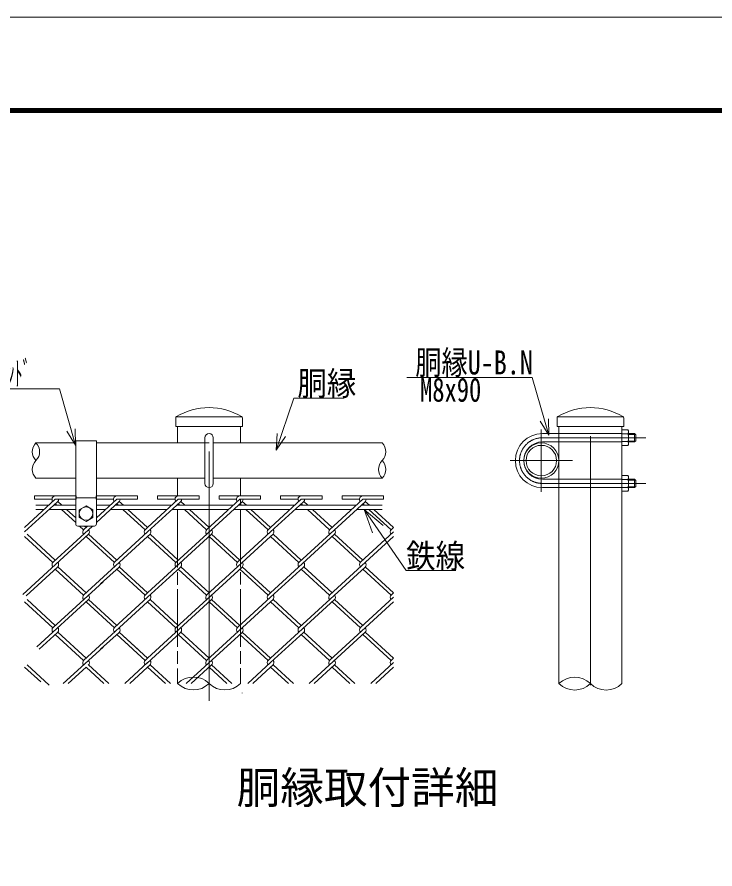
# Model space of a CAD drawing. Units: millimetres, scale not verified. Extents: x -5699 to 5699, y -3329 to 3329.
# Drawn here: x -658 to 1022, y 559 to 2611 of the extents above; entities that cross this region are included whole.
import ezdxf
from ezdxf.enums import TextEntityAlignment as Align

# ---------------------------------------------------------------- set-up
doc = ezdxf.new("R2010")
doc.units = ezdxf.units.MM
doc.header["$LTSCALE"] = 20
doc.linetypes.add('USER1', pattern=[50.5, 30, -9, 2.5, -9])
doc.linetypes.add('USER2', pattern=[12.6, 8.4, -4.2])
doc.layers.add('0-0_24', color=7, linetype='Continuous')
for name, color, linetype, lineweight in [('0-1_3', 3, 'Continuous', 13), ('0-2_26', 2, 'USER1', 13), ('0-3_1', 1, 'Continuous', 9), ('0-4_27', 7, 'Continuous', 13), ('0-5_28', 7, 'Continuous', 13), ('0-6_23', 2, 'Continuous', 9), ('0-8_13', 216, 'USER1', 13), ('0-9_11', 59, 'Continuous', 9)]:
    doc.layers.add(name, color=color, linetype=linetype, lineweight=lineweight)
doc.styles.add('ＭＳ ゴシック', font='')
doc.styles.get('ＭＳ ゴシック').set_extended_font_data('MS Gothic')

msp = doc.modelspace()

# ---------------------------------------------------------------- linework, layer by layer
at = {"layer": '0-1_3'}
for p, q in [((606.35, 1607.59), (646.35, 1607.59)), ((797.6, 1616.34), (812.1, 1616.34)), ((797.6, 1616.34), (797.6, 1578.84)), ((812.1, 1606.97), (797.6, 1606.97)), ((813.85, 1612.4), (813.85, 1583.48)), ((813.85, 1607.59), (828.35, 1607.59)), ((813.85, 1605.84), (830.1, 1605.84)), ((831.35, 1604.59), (831.35, 1590.59)), ((-466.83, 1590.09), (-516.83, 1590.09)), ((-516.83, 1590.09), (-516.83, 1390.09)), ((-466.83, 1590.09), (-466.83, 1390.09)), ((-205.79, 1487.59), (-205.79, 1597.59)), ((-185.79, 1487.59), (-185.79, 1597.59)), ((606.35, 1587.59), (646.35, 1587.59)), ((812.1, 1588.22), (797.6, 1588.22)), ((813.85, 1589.34), (830.1, 1589.34)), ((813.85, 1587.59), (828.35, 1587.59)), ((828.35, 1587.59), (831.35, 1590.59)), ((797.6, 1578.84), (812.1, 1578.84)), ((606.35, 1497.59), (646.35, 1497.59)), ((813.85, 1472.79), (813.85, 1501.71)), ((813.85, 1497.59), (828.35, 1497.59)), ((831.35, 1494.59), (828.35, 1497.59)), ((828.35, 1497.59), (828.35, 1477.59)), ((606.35, 1477.59), (646.35, 1477.59)), ((812.1, 1496.97), (797.6, 1496.97)), ((812.1, 1478.22), (797.6, 1478.22)), ((813.85, 1495.84), (830.1, 1495.84)), ((813.85, 1479.34), (830.1, 1479.34)), ((813.85, 1477.59), (828.35, 1477.59)), ((828.35, 1477.59), (831.35, 1480.59)), ((831.35, 1494.59), (831.35, 1480.59)), ((797.6, 1468.84), (812.1, 1468.84)), ((-466.83, 1452.59), (-516.83, 1452.59)), ((-612.46, 1435.09), (-581.53, 1435.09)), ((-612.46, 1425.09), (-592.44, 1425.09)), ((-580.6, 1425.09), (-516.83, 1425.09)), ((-569.69, 1435.09), (-516.83, 1435.09)), ((-508.08, 1424.45), (-491.83, 1433.84)), ((-508.08, 1424.45), (-508.08, 1405.74)), ((-491.83, 1433.84), (-475.58, 1424.45)), ((-475.58, 1424.45), (-475.58, 1405.74)), ((-466.83, 1435.09), (-433.51, 1435.09)), ((-466.83, 1425.09), (-444.42, 1425.09)), ((-432.58, 1425.09), (-296.4, 1425.09)), ((-421.67, 1435.09), (-285.49, 1435.09)), ((-284.56, 1425.09), (-148.38, 1425.09)), ((-273.65, 1435.09), (-137.47, 1435.09)), ((-136.54, 1425.09), (-0.37, 1425.09)), ((-125.63, 1435.09), (10.55, 1435.09)), ((11.48, 1425.09), (147.65, 1425.09)), ((22.39, 1435.09), (158.57, 1435.09)), ((159.49, 1425.09), (220.87, 1425.09)), ((170.41, 1435.09), (220.87, 1435.09)), ((-471.83, 1385.09), (-511.83, 1385.09))]:
    msp.add_line(p, q, dxfattribs=at)
at = {"layer": '0-1_3', "linetype": 'USER2'}
for p, q in [((646.35, 1607.59), (797.6, 1607.59)), ((646.35, 1587.59), (797.6, 1587.59)), ((646.35, 1497.59), (797.6, 1497.59)), ((646.35, 1477.59), (797.6, 1477.59))]:
    msp.add_line(p, q, dxfattribs=at)
at = {"layer": '0-1_3'}
for points in [[(831.35, 1604.59), (828.35, 1607.59), (828.35, 1587.59)], [(797.6, 1468.84), (797.6, 1506.34), (812.1, 1506.34)], [(-508.08, 1405.74), (-491.83, 1396.34), (-475.58, 1405.74)]]:
    msp.add_lwpolyline(points, dxfattribs=at)
msp.add_circle((-491.83, 1415.09), 16.23, dxfattribs=at)
for centre, radius, start, end in [((-195.79, 1597.59), 10, 0, 180), ((606.35, 1542.59), 65, 90, 270), ((806.86, 1611.66), 7.04, 318.21899, 41.78101), ((787.87, 1597.59), 25.99, 338.85295, 21.14705), ((606.35, 1542.59), 45, 90, 270), ((806.7, 1583.53), 7.15, 319.0514, 40.9486), ((806.7, 1501.66), 7.15, 319.0514, 40.9486), ((-195.79, 1487.59), 10, 180, 0), ((787.87, 1487.59), 25.99, 338.85295, 21.14705), ((806.86, 1473.53), 7.04, 318.21899, 41.78101), ((-511.83, 1390.09), 5, 180, 270), ((-471.83, 1390.09), 5, 270, 0)]:
    msp.add_arc(centre, radius, start, end, dxfattribs=at)
at = {"layer": '0-2_26'}
for p, q in [((721.98, 1001.76), (721.98, 1685.09)), ((603.85, 1617.59), (603.85, 1467.59)), ((606.35, 1597.59), (855.34, 1597.59)), ((678.85, 1542.59), (528.85, 1542.59)), ((606.35, 1487.59), (855.34, 1487.59))]:
    msp.add_line(p, q, dxfattribs=at)
msp.add_arc((606.35, 1542.59), 55, 90, 270, dxfattribs=at)
at = {"layer": '0-3_1'}
for p, q in [((-276.04, 1645.24), (-276.04, 1625.09)), ((-116.38, 1647.59), (-275.21, 1647.59)), ((-115.54, 1645.24), (-115.54, 1625.09)), ((641.73, 1645.24), (641.73, 1625.09)), ((801.39, 1647.59), (642.56, 1647.59)), ((802.23, 1645.24), (802.23, 1625.09)), ((-115.54, 1625.09), (-276.04, 1625.09)), ((-271.42, 1625.09), (-271.42, 1585.09)), ((-120.17, 1585.09), (-120.17, 1625.09)), ((802.23, 1625.09), (641.73, 1625.09)), ((646.35, 1625.09), (646.35, 1005.69)), ((797.6, 1005.69), (797.6, 1625.09)), ((-516.83, 1585.09), (-612.46, 1585.09)), ((-195.79, 1585.09), (-466.83, 1585.09)), ((220.87, 1585.09), (-185.79, 1585.09)), ((-516.83, 1500.09), (-612.46, 1500.09)), ((-205.79, 1500.09), (-466.83, 1500.09)), ((-271.42, 1457.47), (-271.42, 1500.09)), ((220.87, 1500.09), (-185.79, 1500.09)), ((-120.17, 1457.47), (-120.17, 1500.09)), ((-120.17, 1435.09), (-120.17, 1449.47)), ((-271.42, 1423.47), (-271.42, 1285.14)), ((-120.17, 1284.9), (-120.17, 1423.74)), ((-271.42, 1274.29), (-271.42, 1243.74)), ((-120.17, 1243.99), (-120.17, 1274.05)), ((-271.42, 1232.89), (-271.42, 1094.54)), ((-120.17, 1094.3), (-120.17, 1233.14)), ((-271.42, 1083.69), (-271.42, 1053.15)), ((-120.17, 1053.39), (-120.17, 1083.45)), ((-271.42, 1042.3), (-271.42, 1005.93)), ((-120.17, 1005.93), (-120.17, 1042.54))]:
    msp.add_line(p, q, dxfattribs=at)
for radius in [42.5, 36.75]:
    msp.add_circle((603.85, 1542.59), radius, dxfattribs=at)
for centre, radius, start, end in [((-195.79, 1517.16), 152.93, 59.14927, 120.85073), ((721.98, 1517.16), 152.93, 59.14927, 120.85073), ((-272.29, 1645.24), 3.75, 120.85073, 180), ((-119.29, 1645.24), 3.75, 0, 59.14927), ((645.48, 1645.24), 3.75, 120.85073, 180), ((798.48, 1645.24), 3.75, 0, 59.14927)]:
    msp.add_arc(centre, radius, start, end, dxfattribs=at)
at = {"layer": '0-4_27'}
for centre, radius, start, end in [((-591.08, 1563.84), 30.15, 135.18146, 224.81854), ((-633.85, 1563.84), 30.15, 315.18146, 44.81854), ((199.49, 1563.84), 30.15, 315.18146, 44.81854), ((-591.08, 1521.34), 30.15, 135.18146, 224.81854), ((242.26, 1521.34), 30.15, 135.18146, 224.81854), ((199.49, 1521.34), 30.15, 315.18146, 44.81854), ((-233.61, 967.87), 53.65, 45.18146, 134.81854), ((-233.61, 1043.98), 53.65, 225.18146, 314.81854), ((-157.98, 1043.98), 53.65, 225.18146, 314.81854), ((684.17, 967.64), 53.65, 45.18146, 134.81854), ((684.17, 1043.74), 53.65, 225.18146, 314.81854), ((759.79, 1043.74), 53.65, 225.18146, 314.81854)]:
    msp.add_arc(centre, radius, start, end, dxfattribs=at)
at = {"layer": '0-5_28'}
for p, q in [((581.51, 1743.06), (280.49, 1743.06)), ((622.08, 1603.5), (581.51, 1743.06)), ((-556, 1715.59), (-762.6, 1715.59)), ((-517.42, 1579.49), (-556, 1715.59)), ((-34.45, 1567.62), (8.37, 1692.65)), ((8.37, 1692.65), (129.15, 1692.65)), ((622.08, 1603.5), (621.23, 1643.49)), ((622.08, 1603.5), (601.35, 1637.71)), ((-517.42, 1579.49), (-537.92, 1613.84)), ((-517.42, 1579.49), (-517.99, 1619.48)), ((-34.45, 1567.62), (-31.72, 1607.53)), ((-34.45, 1567.62), (-12.13, 1600.82))]:
    msp.add_line(p, q, dxfattribs=at)
at = {"layer": '0-5_28', "lineweight": 9}
for q in [(223.36, 1385.99), (197.71, 1368.48)]:
    msp.add_line((177.85, 1425.09), q, dxfattribs=at)
msp.add_lwpolyline([(177.85, 1425.09), (278.44, 1277.8), (398.44, 1277.8)], dxfattribs=at)
at = {"layer": '0-6_23'}
for points in [[(-5698.58, 2610.62), (2701.42, 2610.62), (2701.42, -3329.38), (-5698.58, -3329.38)], [(-5428.58, 2390.62), (2431.42, 2390.62), (2431.42, -3109.38), (-5428.58, -3109.38)], [(-5426.08, 2388.12), (2428.92, 2388.12), (2428.92, -3106.88), (-5426.08, -3106.88)], [(-5423.58, 2385.62), (2426.42, 2385.62), (2426.42, -3104.38), (-5423.58, -3104.38)], [(-5421.08, 2383.12), (2423.92, 2383.12), (2423.92, -3101.88), (-5421.08, -3101.88)], [(-5418.58, 2380.62), (2421.42, 2380.62), (2421.42, -3099.38), (-5418.58, -3099.38)]]:
    msp.add_lwpolyline(points, close=True, dxfattribs=at)
at = {"layer": '0-8_13'}
msp.add_line((-195.79, 964.26), (-195.79, 1685.09), dxfattribs=at)
at = {"layer": '0-9_11'}
for p, q in [((-615.84, 1449.47), (-615.84, 1457.47)), ((-565.84, 1457.47), (-615.84, 1457.47)), ((-565.84, 1457.47), (-515.84, 1457.47)), ((-515.84, 1449.47), (-515.84, 1457.47)), ((-467.82, 1449.47), (-467.82, 1457.47)), ((-417.82, 1457.47), (-467.82, 1457.47)), ((-417.82, 1457.47), (-367.82, 1457.47)), ((-367.82, 1449.47), (-367.82, 1457.47)), ((-319.8, 1449.47), (-319.8, 1457.47)), ((-269.8, 1457.47), (-319.8, 1457.47)), ((-269.8, 1457.47), (-219.8, 1457.47)), ((-219.8, 1449.47), (-219.8, 1457.47)), ((-171.79, 1449.47), (-171.79, 1457.47)), ((-121.79, 1457.47), (-171.79, 1457.47)), ((-121.79, 1457.47), (-71.79, 1457.47)), ((-71.79, 1449.47), (-71.79, 1457.47)), ((-23.77, 1449.47), (-23.77, 1457.47)), ((26.23, 1457.47), (-23.77, 1457.47)), ((26.23, 1457.47), (76.23, 1457.47)), ((76.23, 1449.47), (76.23, 1457.47)), ((124.25, 1449.47), (124.25, 1457.47)), ((174.25, 1457.47), (124.25, 1457.47)), ((174.25, 1457.47), (224.25, 1457.47)), ((224.25, 1449.47), (224.25, 1457.47)), ((-639.85, 1381.65), (-565.84, 1449.47)), ((-639.85, 1370.8), (-560.44, 1443.57)), ((-573.84, 1449.47), (-615.84, 1449.47)), ((-565.86, 1438.64), (-562, 1435.09)), ((-565.84, 1449.47), (-515.84, 1449.47)), ((-559.94, 1444.06), (-550.16, 1435.09)), ((-425.82, 1449.47), (-467.82, 1449.47)), ((-466.83, 1404.56), (-417.82, 1449.47)), ((-466.83, 1393.71), (-411.9, 1444.04)), ((-417.85, 1438.64), (-413.98, 1435.09)), ((-417.82, 1449.47), (-367.82, 1449.47)), ((-411.92, 1444.06), (-402.14, 1435.09)), ((-343.81, 1381.65), (-269.8, 1449.47)), ((-343.81, 1370.8), (-264.4, 1443.57)), ((-277.8, 1449.47), (-319.8, 1449.47)), ((-275.21, 1298.03), (-116.38, 1443.57)), ((-269.83, 1438.64), (-265.96, 1435.09)), ((-269.8, 1449.47), (-219.8, 1449.47)), ((-263.91, 1444.06), (-254.12, 1435.09)), ((-201.71, 1376.23), (-121.79, 1449.47)), ((-129.79, 1449.47), (-171.79, 1449.47)), ((-121.81, 1438.64), (-117.94, 1435.09)), ((-121.79, 1449.47), (-71.79, 1449.47)), ((-115.89, 1444.06), (-106.1, 1435.09)), ((-47.78, 1381.65), (26.23, 1449.47)), ((-47.78, 1370.8), (31.64, 1443.57)), ((18.23, 1449.47), (-23.77, 1449.47)), ((20.83, 1298.03), (179.66, 1443.57)), ((26.21, 1438.64), (30.08, 1435.09)), ((26.23, 1449.47), (76.23, 1449.47)), ((32.13, 1444.06), (41.92, 1435.09)), ((94.32, 1376.23), (174.25, 1449.47)), ((166.25, 1449.47), (124.25, 1449.47)), ((174.23, 1438.64), (178.1, 1435.09)), ((174.25, 1449.47), (224.25, 1449.47)), ((180.15, 1444.06), (189.94, 1435.09)), ((-551.08, 1425.09), (-516.83, 1393.71)), ((-539.24, 1425.09), (-516.83, 1404.56)), ((-403.06, 1425.09), (-349.69, 1376.18)), ((-391.22, 1425.09), (-343.81, 1381.65)), ((-255.05, 1425.09), (-201.67, 1376.18)), ((-243.2, 1425.09), (-195.79, 1381.65)), ((-107.03, 1425.09), (-53.65, 1376.18)), ((-95.19, 1425.09), (-47.78, 1381.65)), ((40.99, 1425.09), (94.37, 1376.18)), ((52.83, 1425.09), (100.24, 1381.65)), ((189.01, 1425.09), (242.39, 1376.18)), ((200.85, 1425.09), (248.26, 1381.65)), ((-571.25, 1298.03), (-476.23, 1385.09)), ((-507.43, 1385.09), (-497.71, 1376.18)), ((-497.75, 1376.23), (-488.07, 1385.09)), ((-495.59, 1385.09), (-491.83, 1381.65)), ((-349.73, 1376.23), (-343.81, 1381.65)), ((-53.7, 1376.23), (-47.78, 1381.65)), ((242.34, 1376.23), (248.26, 1381.65)), ((-643.94, 1220.57), (-485.91, 1365.38)), ((-639.85, 1359.95), (-571.76, 1297.56)), ((-633.95, 1365.4), (-565.84, 1302.98)), ((-497.75, 1218.89), (-343.81, 1359.95)), ((-491.83, 1359.95), (-423.74, 1297.56)), ((-485.96, 1365.42), (-417.82, 1302.98)), ((-423.23, 1298.03), (-343.81, 1370.8)), ((-343.81, 1359.95), (-337.89, 1365.38)), ((-343.81, 1224.32), (-189.87, 1365.38)), ((-343.81, 1359.95), (-275.72, 1297.56)), ((-337.92, 1365.4), (-269.8, 1302.98)), ((-195.32, 1359.52), (-127.68, 1297.54)), ((-189.92, 1365.42), (-121.79, 1302.98)), ((-166.21, 1251.42), (-47.78, 1359.95)), ((-127.19, 1298.03), (-47.78, 1370.8)), ((-47.78, 1359.95), (-41.86, 1365.38)), ((-47.78, 1224.32), (106.16, 1365.38)), ((-47.78, 1359.95), (20.31, 1297.56)), ((-41.88, 1365.4), (26.23, 1302.98)), ((94.32, 1218.89), (248.26, 1359.95)), ((100.71, 1359.52), (168.38, 1297.52)), ((106.12, 1365.42), (174.25, 1302.98)), ((168.85, 1298.03), (248.26, 1370.8)), ((-559.92, 1297.56), (-560.44, 1298.03)), ((-263.88, 1297.56), (-264.4, 1298.03)), ((-115.86, 1297.56), (-116.38, 1298.03)), ((-636.33, 1216.69), (-560.44, 1286.23)), ((-571.25, 1286.23), (-571.76, 1286.71)), ((-565.84, 1281.28), (-497.71, 1218.85)), ((-559.92, 1286.71), (-491.83, 1224.32)), ((-456.85, 1245.52), (-412.42, 1286.23)), ((-417.82, 1281.28), (-349.73, 1218.89)), ((-411.9, 1286.71), (-343.81, 1224.32)), ((-343.81, 1213.46), (-264.4, 1286.23)), ((-275.21, 1286.23), (-275.72, 1286.71)), ((-275.72, 1140.22), (-116.38, 1286.23)), ((-269.8, 1281.28), (-201.69, 1218.87)), ((-263.88, 1286.71), (-195.79, 1224.32)), ((-127.19, 1286.23), (-127.71, 1286.71)), ((-121.79, 1281.28), (-53.7, 1218.89)), ((-115.86, 1286.71), (-47.78, 1224.32)), ((-47.78, 1213.46), (31.64, 1286.23)), ((20.83, 1140.7), (179.66, 1286.23)), ((26.23, 1281.28), (94.34, 1218.87)), ((32.15, 1286.71), (100.24, 1224.32)), ((174.25, 1281.28), (242.34, 1218.89)), ((180.17, 1286.71), (248.26, 1224.32)), ((-201.71, 1218.89), (-162.82, 1254.53)), ((-571.25, 1140.7), (-450.79, 1251.07)), ((-423.23, 1140.7), (-343.81, 1213.46)), ((-349.73, 1218.89), (-343.81, 1224.32)), ((-127.19, 1140.7), (-47.78, 1213.46)), ((-53.7, 1218.89), (-47.78, 1224.32)), ((168.85, 1140.7), (248.26, 1213.46)), ((242.34, 1218.89), (248.26, 1224.32)), ((-639.85, 1202.61), (-571.76, 1140.22)), ((-633.95, 1208.06), (-565.84, 1145.65)), ((-610.27, 1094.09), (-485.91, 1208.04)), ((-498.22, 1061.13), (-343.81, 1202.61)), ((-491.36, 1202.18), (-423.72, 1140.2)), ((-485.96, 1208.08), (-417.82, 1145.65)), ((-343.81, 1202.61), (-337.89, 1208.04)), ((-343.81, 1066.98), (-189.87, 1208.04)), ((-343.81, 1202.61), (-275.72, 1140.22)), ((-337.92, 1208.06), (-269.8, 1145.65)), ((-201.74, 1061.53), (-47.78, 1202.61)), ((-195.32, 1202.18), (-127.68, 1140.2)), ((-189.92, 1208.08), (-121.79, 1145.65)), ((-47.78, 1202.61), (-41.86, 1208.04)), ((-47.78, 1066.98), (106.16, 1208.04)), ((-47.78, 1202.61), (20.31, 1140.22)), ((-41.88, 1208.06), (26.23, 1145.65)), ((94.84, 1062.03), (248.26, 1202.61)), ((100.71, 1202.18), (168.35, 1140.2)), ((106.12, 1208.08), (174.25, 1145.65)), ((-604.86, 1088.19), (-560.44, 1128.9)), ((-571.25, 1128.9), (-571.76, 1129.37)), ((-559.92, 1140.22), (-560.44, 1140.7)), ((-559.92, 1129.37), (-491.83, 1066.98)), ((-456.85, 1088.19), (-412.42, 1128.9)), ((-411.92, 1129.39), (-343.81, 1066.98)), ((-411.9, 1129.37), (-365.99, 1087.3)), ((-345.06, 1054.99), (-264.4, 1128.9)), ((-275.21, 1128.9), (-275.72, 1129.37)), ((-263.88, 1140.22), (-264.4, 1140.7)), ((-263.88, 1129.37), (-195.79, 1066.98)), ((-250.58, 1005.93), (-116.38, 1128.9)), ((-115.86, 1129.37), (-47.78, 1066.98)), ((-47.78, 1056.13), (31.64, 1128.9)), ((32.15, 1129.37), (100.24, 1066.98)), ((45.46, 1005.93), (180.17, 1129.37)), ((180.17, 1129.37), (248.26, 1066.98)), ((-565.84, 1123.95), (-497.75, 1061.55)), ((-417.85, 1123.97), (-349.69, 1061.51)), ((-417.82, 1123.95), (-380.18, 1089.45)), ((-269.8, 1123.95), (-201.67, 1061.51)), ((-121.79, 1123.95), (-53.67, 1061.53)), ((26.23, 1123.95), (94.34, 1061.53)), ((174.25, 1123.95), (242.34, 1061.55)), ((-546.62, 1005.93), (-450.79, 1093.73)), ((-349.73, 1061.55), (-343.81, 1066.98)), ((-53.7, 1061.55), (-47.78, 1066.98)), ((242.34, 1061.55), (248.26, 1066.98)), ((-633.95, 1050.72), (-580.81, 1002.03)), ((-485.96, 1050.74), (-437.05, 1005.93)), ((-398.6, 1005.93), (-343.81, 1056.13)), ((-343.81, 1045.28), (-337.89, 1050.7)), ((-337.92, 1050.72), (-289.03, 1005.93)), ((-238.74, 1005.93), (-189.87, 1050.7)), ((-189.92, 1050.74), (-141.01, 1005.93)), ((-102.56, 1005.93), (-47.78, 1056.13)), ((-47.78, 1045.28), (-41.86, 1050.7)), ((-41.88, 1050.72), (7.01, 1005.93)), ((57.3, 1005.93), (106.16, 1050.7)), ((106.12, 1050.74), (155.03, 1005.93)), ((193.48, 1005.93), (248.26, 1056.13)), ((-639.85, 1045.28), (-601.09, 1009.76)), ((-534.78, 1005.93), (-491.79, 1045.32)), ((-491.36, 1044.85), (-448.89, 1005.93)), ((-195.32, 1044.85), (-152.85, 1005.93)), ((100.71, 1044.85), (143.19, 1005.93)), ((205.32, 1005.93), (248.26, 1045.28)), ((-115.86, 982.89), (-116.38, 983.36))]:
    msp.add_line(p, q, dxfattribs=at)
for points in [[(-386.76, 1005.93), (-343.81, 1045.28), (-300.87, 1005.93)], [(-90.72, 1005.93), (-47.78, 1045.28), (-4.83, 1005.93)]]:
    msp.add_lwpolyline(points, dxfattribs=at)
for centre, start, end in [((-565.84, 1449.47), 90, 222.5), ((-417.82, 1449.47), 90, 222.5), ((-269.8, 1449.47), 90, 222.5), ((-121.79, 1449.47), 90, 222.5), ((26.23, 1449.47), 90, 222.5), ((174.25, 1449.47), 90, 222.5), ((-565.84, 1449.47), 312.5, 0), ((-417.82, 1449.47), 312.5, 0), ((-269.8, 1449.47), 312.5, 0), ((-121.79, 1449.47), 312.5, 0), ((26.23, 1449.47), 312.5, 0), ((174.25, 1449.47), 312.5, 0), ((-491.83, 1370.8), 132.5, 222.5), ((-491.83, 1370.8), 132.5, 222.5), ((-491.83, 1370.8), 312.5, 42.5), ((-491.83, 1370.8), 312.5, 42.5), ((-343.81, 1370.8), 132.5, 222.5), ((-343.81, 1370.8), 312.5, 42.5), ((-195.79, 1370.8), 132.5, 222.5), ((-195.79, 1370.8), 132.5, 222.5), ((-195.79, 1370.8), 312.5, 42.5), ((-195.79, 1370.8), 312.5, 42.5), ((-47.78, 1370.8), 132.5, 222.5), ((-47.78, 1370.8), 312.5, 42.5), ((100.24, 1370.8), 132.5, 222.5), ((100.24, 1370.8), 132.5, 222.5), ((100.24, 1370.8), 312.5, 42.5), ((100.24, 1370.8), 312.5, 42.5), ((248.26, 1370.8), 132.5, 222.5), ((-565.84, 1292.13), 132.5, 227.5), ((-565.84, 1292.13), 312.5, 47.5), ((-417.82, 1292.13), 132.5, 222.5), ((-417.82, 1292.13), 312.5, 42.5), ((-269.8, 1292.13), 132.5, 227.5), ((-269.8, 1292.13), 312.5, 47.5), ((-121.79, 1292.13), 132.5, 227.5), ((-121.79, 1292.13), 312.5, 47.5), ((26.23, 1292.13), 132.5, 222.5), ((26.23, 1292.13), 312.5, 42.5), ((174.25, 1292.13), 132.5, 222.5), ((174.25, 1292.13), 312.5, 42.5), ((-491.83, 1213.46), 132.5, 222.5), ((-491.83, 1213.46), 132.5, 222.5), ((-491.83, 1213.46), 312.5, 42.5), ((-491.83, 1213.46), 312.5, 42.5), ((-343.81, 1213.46), 132.5, 222.5), ((-343.81, 1213.46), 312.5, 42.5), ((-195.79, 1213.46), 132.5, 222.5), ((-195.79, 1213.46), 132.5, 222.5), ((-195.79, 1213.46), 312.5, 42.5), ((-195.79, 1213.46), 312.5, 42.5), ((-47.78, 1213.46), 132.5, 222.5), ((-47.78, 1213.46), 312.5, 42.5), ((100.24, 1213.46), 132.5, 222.5), ((100.24, 1213.46), 132.5, 222.5), ((100.24, 1213.46), 312.5, 42.5), ((100.24, 1213.46), 312.5, 42.5), ((248.26, 1213.46), 132.5, 222.5), ((-565.84, 1134.8), 132.5, 227.5), ((-565.84, 1134.8), 312.5, 47.5), ((-417.82, 1134.8), 132.5, 222.5), ((-417.82, 1134.8), 312.5, 42.5), ((-269.8, 1134.8), 132.5, 227.5), ((-269.8, 1134.8), 312.5, 47.5), ((-121.79, 1134.8), 132.5, 222.5), ((-121.79, 1134.8), 312.5, 42.5), ((26.23, 1134.8), 132.5, 222.5), ((26.23, 1134.8), 312.5, 42.5), ((174.25, 1134.8), 132.5, 222.5), ((174.25, 1134.8), 312.5, 42.5), ((-491.83, 1056.13), 132.5, 222.5), ((-491.83, 1056.13), 312.5, 42.5), ((-343.81, 1056.13), 132.5, 222.5), ((-343.81, 1056.13), 312.5, 42.5), ((-195.79, 1056.13), 132.5, 222.5), ((-195.79, 1056.13), 132.5, 222.5), ((-195.79, 1056.13), 312.5, 42.5), ((-195.79, 1056.13), 312.5, 42.5), ((-47.78, 1056.13), 132.5, 222.5), ((-47.78, 1056.13), 312.5, 42.5), ((100.24, 1056.13), 132.5, 222.5), ((100.24, 1056.13), 132.5, 222.5), ((100.24, 1056.13), 312.5, 42.5), ((100.24, 1056.13), 312.5, 42.5), ((248.26, 1056.13), 132.5, 222.5)]:
    msp.add_arc(centre, 8, start, end, dxfattribs=at)

# ---------------------------------------------------------------- texts
at = {"layer": '0-0_24', "style": 'ＭＳ ゴシック'}
msp.add_text('胴縁取付詳細', height=76.98, dxfattribs=at).set_placement((-129.48, 693.73), align=Align.BOTTOM_LEFT)
at = {"layer": '0-5_28', "style": 'ＭＳ ゴシック'}
for s, height, width, p in [('胴縁U-B.N', 57.73, 0.8, (300.54, 1732.69)), ('吊ﾊﾞﾝﾄﾞ', 57.73, 0.5, (-762.6, 1706.42)), ('胴縁', 57.77, 0.9, (16.7, 1682.43)), ('M8x90', 57.77, 0.75, (311.99, 1667.1)), ('鉄線', 57.77, 0.9, (278.44, 1266.7))]:
    msp.add_text(s, height=height, dxfattribs=dict(at, width=width)).set_placement(p, align=Align.BOTTOM_LEFT)

doc.saveas('drawing.dxf')
